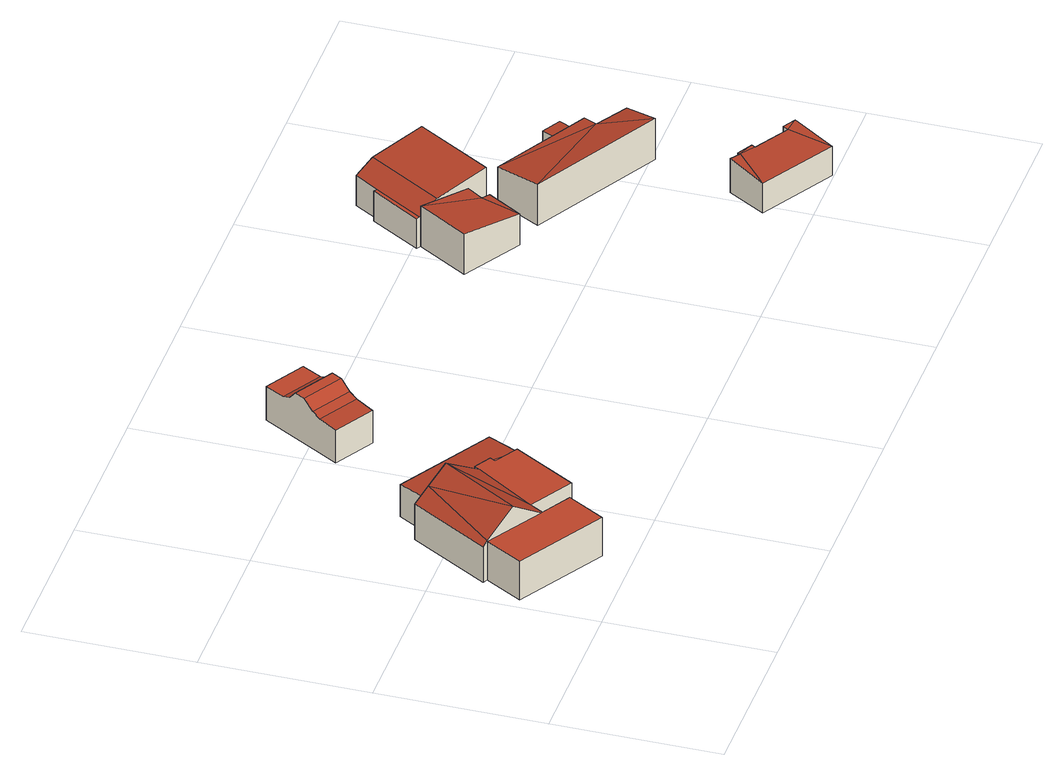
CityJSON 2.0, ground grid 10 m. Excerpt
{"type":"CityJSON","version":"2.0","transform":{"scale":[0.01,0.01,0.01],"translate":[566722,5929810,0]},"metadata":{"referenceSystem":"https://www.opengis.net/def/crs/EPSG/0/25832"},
"CityObjects":{
"building1":{"type":"Building","attributes":{"Grundfläche 2D":"54.540487","Grundhöhe NN":"0.713"},"geometry":[{"type":"Solid","lod":"3","boundaries":[[[[0,1,2,3,4,5,6]],[[7,0,6]],[[8,9,7]],[[9,10,11,0,7]],[[12,13,14,8]],[[14,9,8]],[[15,16,17,18,10]],[[2,1,19,20]],[[3,2,20,21]],[[4,3,21,22]],[[5,4,22,23]],[[6,5,23,24]],[[12,8,7,6,24,25]],[[13,12,25,26]],[[9,14,13,26,27,15,10]],[[0,11,28,29]],[[1,0,29,19]],[[11,10,18,30,28]],[[16,15,27,31]],[[17,16,31,32]],[[18,17,32,30]],[[21,20,19,29,28,30,32,31,27,26,25,24,23,22]]]],"semantics":{"surfaces":[{"type":"RoofSurface"},{"type":"WallSurface"},{"type":"GroundSurface"}],"values":[[0,0,0,0,0,0,0,1,1,1,1,1,1,1,1,1,1,1,1,1,1,2]]}}]},
"building2":{"type":"Building","attributes":{"Grundfläche 2D":"14.286911","Grundhöhe NN":"0.616"},"geometry":[{"type":"Solid","lod":"3","boundaries":[[[[33,34,35]],[[36,37,33,35,38,39,40]],[[37,36,41]],[[35,34,42,43]],[[38,35,43,44]],[[39,38,44,45]],[[40,39,45,46]],[[41,36,40,46,47]],[[37,41,47,48]],[[33,37,48,49]],[[34,33,49,42]],[[42,49,48,47,46,45,44,43]]]],"semantics":{"surfaces":[{"type":"RoofSurface"},{"type":"WallSurface"},{"type":"GroundSurface"}],"values":[[0,0,0,1,1,1,1,1,1,1,1,2]]}}]},
"building3":{"type":"Building","attributes":{"Grundfläche 2D":"15.277807","Grundhöhe NN":"0.544"},"geometry":[{"type":"Solid","lod":"3","boundaries":[[[[50,51,52,53]],[[54,51,50,55]],[[56,54,55,57]],[[58,56,57,59]],[[60,58,59,61]],[[62,60,61,63]],[[64,62,63,65]],[[53,52,66,67]],[[68,69,65,63,61,59,57,55,50,53,67,70]],[[64,65,69,71]],[[72,66,52,51,54,56,58,60,62,64,71,73]],[[66,72,73,71,69,68,70,67]]]],"semantics":{"surfaces":[{"type":"RoofSurface"},{"type":"WallSurface"},{"type":"GroundSurface"}],"values":[[0,0,0,0,0,0,0,1,1,1,1,2]]}}]},
"building4":{"type":"Building","attributes":{"Grundfläche 2D":"13.710017","Grundhöhe NN":"0.606"},"geometry":[{"type":"Solid","lod":"3","boundaries":[[[[74,75,76]],[[77,74,76,78]],[[74,77,79]],[[80,81,76,75]],[[81,82,78,76]],[[82,83,77,78]],[[83,84,79,77]],[[84,85,74,79]],[[85,80,75,74]],[[85,84,83,82,81,80]]]],"semantics":{"surfaces":[{"type":"RoofSurface"},{"type":"WallSurface"},{"type":"GroundSurface"}],"values":[[0,0,0,1,1,1,1,1,1,2]]}}]},
"building5":{"type":"Building","attributes":{"Grundfläche 2D":"26.202605","Grundhöhe NN":"0.622"},"geometry":[{"type":"Solid","lod":"3","boundaries":[[[[86,87,88,89]],[[88,87,90,91,92]],[[91,93,94,92]],[[90,87,86,95,96]],[[91,90,96,97]],[[93,91,97,98]],[[94,93,98,99]],[[100,89,88,92,94,99,101]],[[86,89,100,95]],[[100,101,99,98,97,96,95]]]],"semantics":{"surfaces":[{"type":"RoofSurface"},{"type":"WallSurface"},{"type":"GroundSurface"}],"values":[[0,0,0,1,1,1,1,1,1,2]]}}]},
"building6":{"type":"Building","attributes":{"Grundfläche 2D":"25.795527","Grundhöhe NN":"0.506"},"geometry":[{"type":"Solid","lod":"3","boundaries":[[[[102,103,104]],[[105,103,102]],[[102,104,106]],[[105,102,107]],[[108,109,104,103]],[[109,110,106,104]],[[110,111,102,106]],[[111,112,107,102]],[[112,113,105,107]],[[113,108,103,105]],[[113,112,111,110,109,108]]]],"semantics":{"surfaces":[{"type":"RoofSurface"},{"type":"WallSurface"},{"type":"GroundSurface"}],"values":[[0,0,0,0,1,1,1,1,1,1,2]]}}]},
"building7":{"type":"Building","attributes":{"Grundfläche 2D":"13.877606","Grundhöhe NN":"0.496"},"geometry":[{"type":"Solid","lod":"3","boundaries":[[[[114,115,116]],[[117,118,114,116,119]],[[117,119,120]],[[117,120,121]],[[114,118,122]],[[114,122,123]],[[124,125,116,115]],[[125,126,119,116]],[[126,127,120,119]],[[127,128,121,120]],[[128,129,117,121]],[[129,130,118,117]],[[130,131,122,118]],[[131,132,123,122]],[[132,133,114,123]],[[133,124,115,114]],[[125,124,133,132,131,130,129,128,127,126]]]],"semantics":{"surfaces":[{"type":"RoofSurface"},{"type":"WallSurface"},{"type":"GroundSurface"}],"values":[[0,0,0,0,0,0,1,1,1,1,1,1,1,1,1,1,2]]}}]},
"building8":{"type":"Building","attributes":{"Grundfläche 2D":"1.261416","Grundhöhe NN":"0.560"},"geometry":[{"type":"Solid","lod":"3","boundaries":[[[[134,135,136,137]],[[138,139,137,136]],[[139,140,134,137]],[[140,141,135,134]],[[141,138,136,135]],[[141,140,139,138]]]],"semantics":{"surfaces":[{"type":"RoofSurface"},{"type":"WallSurface"},{"type":"GroundSurface"}],"values":[[0,1,1,1,1,2]]}}]}
},
"vertices":[
[598,583,309],[858,430,309],[1080,807,309],[939,890,309],[957,922,309],[858,980,309],[839,947,309],[623,1074,470],[510,1140,380],[339,606,470],[518,501,328],[542,487,309],[423,1191,309],[146,719,309],[174,702,333],[174,702,328],[44,479,328],[571,170,328],[702,393,328],[858,430,71],[1080,807,71],[939,890,71],[957,922,71],[858,980,71],[839,947,71],[423,1191,71],[146,719,71],[174,702,71],[542,487,71],[598,583,71],[702,393,71],[44,479,71],[571,170,71],
[957,922,290],[939,890,291],[1080,807,291],[623,1074,291],[858,980,290],[1192,999,274],[623,1333,274],[510,1140,291],[839,947,291],[939,890,62],[1080,807,62],[1192,999,62],[623,1333,62],[510,1140,62],[839,947,62],[858,980,62],[957,922,62],
[1223,2180,282],[1460,2041,282],[1529,2160,278],[1291,2298,278],[1434,1996,302],[1196,2135,302],[1412,1958,355],[1174,2097,355],[1375,1896,355],[1138,2035,355],[1342,1839,302],[1104,1978,302],[1314,1791,282],[1076,1930,282],[1250,1680,270],[1012,1818,270],[1529,2160,54],[1291,2298,54],[1076,1930,54],[1012,1818,54],[1223,2180,54],[1250,1680,54],[1460,2041,54],[1314,1791,54],
[3330,1688,276],[3386,1780,283],[3086,1961,331],[3254,1449,270],[2905,1659,331],[3380,1658,270],[3386,1780,61],[3086,1961,61],[2905,1659,61],[3254,1449,61],[3380,1658,61],[3330,1688,61],
[3768,2161,359],[3459,2347,326],[3189,1899,326],[3498,1713,359],[3354,2410,260],[3265,2263,260],[3081,1964,260],[3243,2276,260],[3062,1975,260],[3768,2161,62],[3354,2410,62],[3265,2263,62],[3243,2276,62],[3062,1975,62],[3498,1713,62],[3081,1964,62],
[4156,1285,291],[3472,1412,326],[4251,979,326],[3624,1686,284],[4358,1172,284],[4201,1366,284],[3472,1412,51],[4251,979,51],[4358,1172,51],[4156,1285,51],[4201,1366,51],[3624,1686,51],
[4140,460,271],[4074,498,277],[3942,274,246],[4441,278,268],[4228,402,269],[4387,12,246],[4538,268,268],[4461,313,268],[4241,425,268],[4151,478,268],[4074,498,50],[3942,274,50],[4387,12,50],[4538,268,50],[4461,313,50],[4441,278,50],[4228,402,50],[4241,425,50],[4151,478,50],[4140,460,50],
[4057,1559,257],[4010,1472,262],[4121,1410,262],[4169,1497,257],[4121,1410,56],[4169,1497,56],[4057,1559,56],[4010,1472,56]
]}
